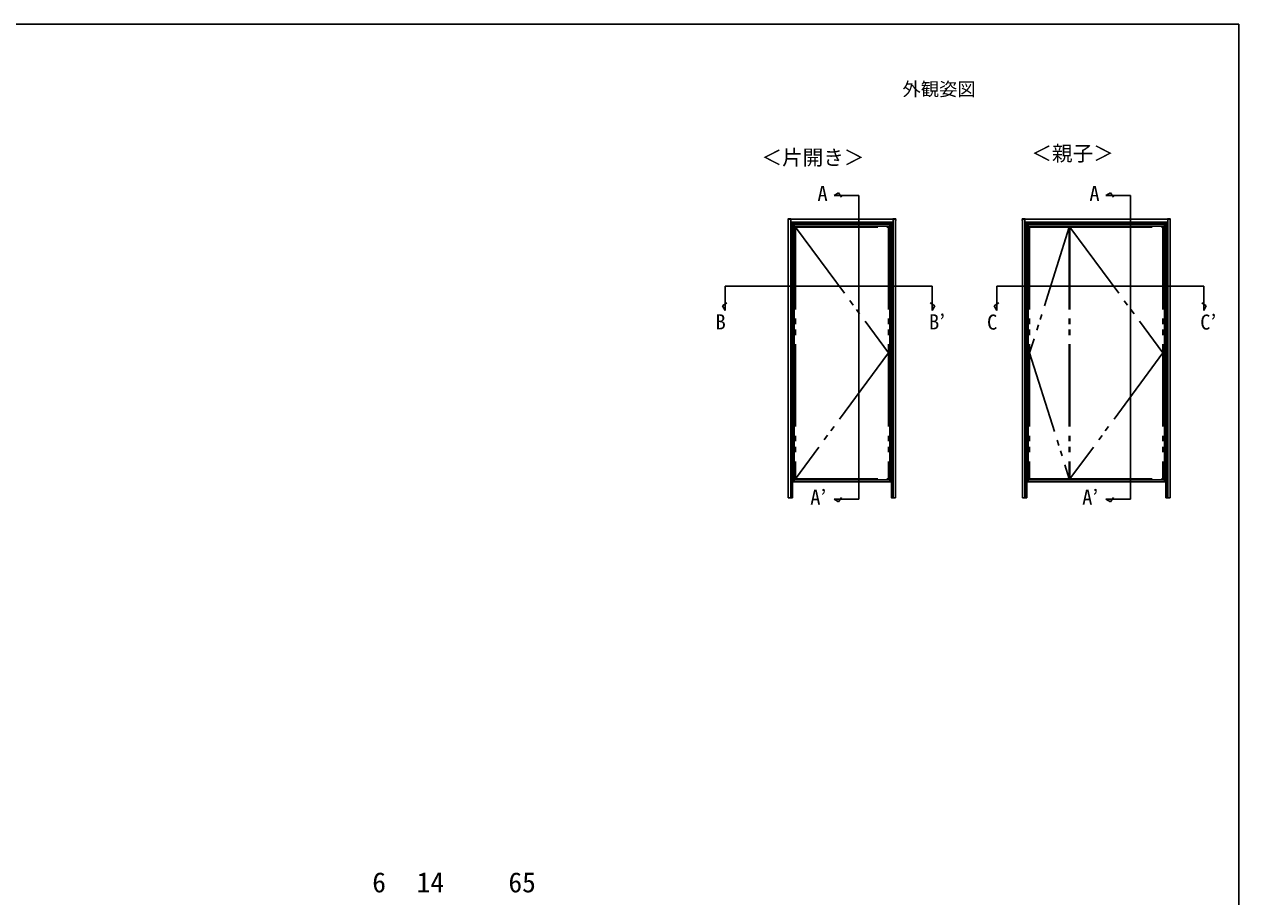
# Model space of a CAD drawing. Units: millimetres, scale not verified. Extents: x -525 to 525, y -783 to 779.
# Drawn here: x -6 to 525, y 366 to 747 of the extents above; entities that cross this region are included whole.
import ezdxf
from ezdxf.enums import TextEntityAlignment as Align

# ---------------------------------------------------------------- set-up
doc = ezdxf.new("R2010")
doc.units = ezdxf.units.MM
doc.header["$LTSCALE"] = 4
doc.linetypes.add('DOUBLE_CHAIN2', pattern=[12.8, 9, -1, 0.6, -0.6, 0.6, -1])
for name, color, linetype in [('0-1_USER1', 3, 'Continuous'), ('0-6_YKK_A1', 4, 'Continuous'), ('0-7_YKK_D', 6, 'Continuous'), ('0-8_YKK_ZWAK', 7, 'Continuous')]:
    doc.layers.add(name, color=color, linetype=linetype)
doc.styles.add('ＭＳ ゴシック', font='')
doc.styles.get('ＭＳ ゴシック').set_extended_font_data('MS Gothic')

msp = doc.modelspace()

# ---------------------------------------------------------------- linework, layer by layer
at = {"layer": '0-6_YKK_A1'}
for p, q in [((327.976, 661.617), (328.003, 661.617)), ((328.003, 661.582), (327.976, 661.582)), ((328.002, 661.702), (328.003, 661.702)), ((328.003, 661.498), (328.002, 661.498)), ((328.053, 662), (328.028, 662)), ((328.1, 662), (328.053, 662)), ((328.766, 662), (328.1, 662)), ((328.1, 662), (328.1, 540.3)), ((328.767, 662.2), (329.15, 662.2)), ((329.15, 662), (328.783, 662)), ((329.15, 662.2), (329.205, 662.2)), ((329.197, 662), (329.15, 662)), ((373.95, 660.6), (329.15, 660.6)), ((373.95, 659.85), (329.15, 659.85)), ((329.222, 662), (329.197, 662)), ((329.22, 659.85), (329.22, 540.3)), ((329.255, 662.15), (329.247, 662.023)), ((373.848, 662.1), (329.252, 662.1)), ((329.35, 660.7), (329.35, 547.2)), ((373.75, 660.7), (329.35, 660.7)), ((330.6, 659.85), (330.6, 547.2)), ((330.6, 658.95), (372.5, 658.95)), ((372.5, 659.85), (372.5, 547.2)), ((373.75, 660.7), (373.75, 547.2)), ((373.845, 662.15), (373.853, 662.023)), ((373.878, 662), (373.903, 662)), ((373.88, 659.85), (373.88, 540.3)), ((373.95, 662.2), (373.895, 662.2)), ((373.903, 662), (373.95, 662)), ((374.333, 662.2), (373.95, 662.2)), ((373.95, 662), (374.317, 662)), ((374.334, 662), (375, 662)), ((375, 662), (375.047, 662)), ((375, 662), (375, 540.3)), ((375.047, 662), (375.072, 662)), ((375.098, 661.702), (375.097, 661.702)), ((375.124, 661.617), (375.097, 661.617)), ((375.097, 661.582), (375.124, 661.582)), ((375.097, 661.498), (375.098, 661.498)), ((430.376, 661.617), (430.403, 661.617)), ((430.403, 661.582), (430.376, 661.582)), ((430.402, 661.702), (430.403, 661.702)), ((430.403, 661.498), (430.402, 661.498)), ((430.453, 662), (430.428, 662)), ((430.5, 662), (430.453, 662)), ((431.166, 662), (430.5, 662)), ((430.5, 662), (430.5, 540.3)), ((431.167, 662.2), (431.55, 662.2)), ((431.55, 662), (431.183, 662)), ((431.55, 662.2), (431.605, 662.2)), ((431.597, 662), (431.55, 662)), ((493.95, 660.6), (431.55, 660.6)), ((493.95, 659.85), (431.55, 659.85)), ((431.622, 662), (431.597, 662)), ((431.62, 659.85), (431.62, 540.3)), ((431.655, 662.15), (431.647, 662.023)), ((493.848, 662.1), (431.652, 662.1)), ((431.75, 660.7), (431.75, 547.2)), ((433, 659.85), (433, 547.2)), ((433, 658.95), (492.5, 658.95)), ((493.845, 662.15), (493.853, 662.023)), ((493.878, 662), (493.903, 662)), ((493.88, 659.85), (493.88, 540.3)), ((493.95, 662.2), (493.895, 662.2)), ((493.903, 662), (493.95, 662)), ((494.333, 662.2), (493.95, 662.2)), ((493.95, 662), (494.317, 662)), ((494.334, 662), (495, 662)), ((495, 662), (495.047, 662)), ((495, 662), (495, 540.3)), ((495.047, 662), (495.072, 662)), ((495.098, 661.702), (495.097, 661.702)), ((495.124, 661.617), (495.097, 661.617)), ((495.097, 661.582), (495.124, 661.582)), ((495.097, 661.498), (495.098, 661.498)), ((329.9, 547.2), (329.35, 547.2)), ((329.9, 547.2), (373.2, 547.2)), ((330.6, 548.15), (372.5, 548.15)), ((373.75, 547.2), (373.2, 547.2)), ((432.3, 547.2), (431.75, 547.2)), ((432.3, 547.2), (492.5, 547.2)), ((433, 548.15), (492.5, 548.15)), ((492.5, 547.2), (493.2, 547.2)), ((493.2, 547.2), (493.75, 547.2)), ((328.125, 540.3), (328.1, 540.3)), ((328.733, 540.3), (328.125, 540.3)), ((328.75, 540.3), (328.733, 540.3)), ((329.126, 540.3), (328.75, 540.3)), ((329.165, 540.3), (329.15, 540.3)), ((329.26, 540.3), (329.165, 540.3)), ((329.285, 540.3), (329.26, 540.3)), ((329.79, 540.3), (329.285, 540.3)), ((373.31, 540.3), (373.815, 540.3)), ((373.815, 540.3), (373.84, 540.3)), ((373.84, 540.3), (373.935, 540.3)), ((373.935, 540.3), (373.95, 540.3)), ((373.974, 540.3), (374.35, 540.3)), ((374.35, 540.3), (374.367, 540.3)), ((374.367, 540.3), (374.975, 540.3)), ((374.975, 540.3), (375, 540.3)), ((430.525, 540.3), (430.5, 540.3)), ((431.133, 540.3), (430.525, 540.3)), ((431.15, 540.3), (431.133, 540.3)), ((431.526, 540.3), (431.15, 540.3)), ((431.565, 540.3), (431.55, 540.3)), ((431.66, 540.3), (431.565, 540.3)), ((431.685, 540.3), (431.66, 540.3)), ((432.19, 540.3), (431.685, 540.3)), ((493.31, 540.3), (493.815, 540.3)), ((493.815, 540.3), (493.84, 540.3)), ((493.84, 540.3), (493.935, 540.3)), ((493.935, 540.3), (493.95, 540.3)), ((493.974, 540.3), (494.35, 540.3)), ((494.35, 540.3), (494.367, 540.3)), ((494.367, 540.3), (494.975, 540.3)), ((494.975, 540.3), (495, 540.3))]:
    msp.add_line(p, q, dxfattribs=at)
at = {"layer": '0-6_YKK_A1', "linetype": 'DOUBLE_CHAIN2'}
for p, q in [((331.2, 658.575), (371.9, 658.575)), ((331.2, 658.575), (331.2, 548.575)), ((371.9, 658.575), (371.9, 548.575)), ((433.6, 658.575), (433.6, 548.575)), ((433.6, 658.575), (450.9, 658.575)), ((450.9, 658.575), (450.9, 548.575)), ((451.2, 658.575), (491.9, 658.575)), ((451.2, 658.575), (451.2, 548.575)), ((491.9, 658.575), (491.9, 548.575)), ((331.2, 548.575), (371.9, 548.575)), ((433.6, 548.575), (450.9, 548.575)), ((451.2, 548.575), (491.9, 548.575))]:
    msp.add_line(p, q, dxfattribs=at)
at = {"layer": '0-6_YKK_A1'}
for points in [[(328.003, 662.023), (327.995, 662.15), (327.995, 662.15)], [(328.045, 662.2), (328.1, 662.2), (328.767, 662.2)], [(328.783, 662), (328.778, 662), (328.772, 662), (328.766, 662)], [(329.15, 662), (329.15, 540.3), (329.126, 540.3)], [(329.9, 659.85), (329.9, 540.3), (329.885, 540.3)], [(373.2, 659.85), (373.2, 540.3), (373.215, 540.3)], [(373.95, 662), (373.95, 540.3), (373.974, 540.3)], [(374.317, 662), (374.322, 662), (374.328, 662), (374.334, 662)], [(375.055, 662.2), (375, 662.2), (374.333, 662.2)], [(375.097, 662.023), (375.105, 662.15), (375.105, 662.15)], [(430.403, 662.023), (430.395, 662.15), (430.395, 662.15)], [(430.445, 662.2), (430.5, 662.2), (431.167, 662.2)], [(431.183, 662), (431.178, 662), (431.172, 662), (431.166, 662)], [(431.55, 662), (431.55, 540.3), (431.526, 540.3)], [(431.75, 660.7), (493.75, 660.7), (493.75, 547.2)], [(432.3, 659.85), (432.3, 540.3), (432.285, 540.3)], [(492.5, 659.85), (492.5, 658.95), (492.5, 547.2)], [(493.2, 659.85), (493.2, 540.3), (493.215, 540.3)], [(493.95, 662), (493.95, 540.3), (493.974, 540.3)], [(494.317, 662), (494.322, 662), (494.328, 662), (494.334, 662)], [(495.055, 662.2), (495, 662.2), (494.333, 662.2)], [(495.097, 662.023), (495.105, 662.15), (495.105, 662.15)], [(329.885, 540.3), (329.815, 540.3), (329.79, 540.3)], [(373.215, 540.3), (373.285, 540.3), (373.31, 540.3)], [(432.285, 540.3), (432.215, 540.3), (432.19, 540.3)], [(493.215, 540.3), (493.285, 540.3), (493.31, 540.3)]]:
    msp.add_lwpolyline(points, dxfattribs=at)
for points in [[(329.255, 662.15), (329.255, 662.15), (329.255, 662.15)], [(373.845, 662.15), (373.845, 662.15), (373.845, 662.15)], [(431.655, 662.15), (431.655, 662.15), (431.655, 662.15)], [(493.845, 662.15), (493.845, 662.15), (493.845, 662.15)]]:
    msp.add_lwpolyline(points, close=True, dxfattribs=at)
at = {"layer": '0-6_YKK_A1', "linetype": 'DOUBLE_CHAIN2'}
for points in [[(331.2, 658.575), (371.9, 603.605), (331.2, 548.575)], [(450.9, 658.575), (433.6, 603.575), (450.9, 548.575)], [(451.2, 658.575), (491.9, 603.575), (451.2, 548.575)]]:
    msp.add_lwpolyline(points, dxfattribs=at)
at = {"layer": '0-6_YKK_A1'}
for centre, radius, start, end in [((328.185, 661.6), 0.209, 150.67264, 175.20308), ((328.185, 661.6), 0.209, 184.79692, 209.32736), ((328.045, 662.15), 0.05, 90, 180), ((328.185, 661.6), 0.21, 117.28096, 150.78454), ((328.185, 661.6), 0.183, 174.5211, 185.4789), ((328.185, 661.6), 0.21, 209.21546, 242.71904), ((328.028, 662.025), 0.025, 183.5, 270), ((328.092, 661.78), 0.0077, 0, 117.28096), ((328.092, 661.42), 0.0077, 242.71904, 0), ((329.205, 662.15), 0.05, 0, 90), ((329.222, 662.025), 0.025, 270, 356.5), ((373.895, 662.15), 0.05, 90, 180), ((373.878, 662.025), 0.025, 183.5, 270), ((375.008, 661.78), 0.0077, 62.71904, 180), ((375.008, 661.42), 0.0077, 180, 297.28096), ((374.915, 661.6), 0.21, 29.21546, 62.71904), ((374.915, 661.6), 0.21, 297.28096, 330.78454), ((375.055, 662.15), 0.05, 0, 90), ((375.072, 662.025), 0.025, 270, 356.5), ((374.915, 661.6), 0.209, 4.79692, 29.32736), ((374.915, 661.6), 0.183, 354.5211, 5.4789), ((374.915, 661.6), 0.209, 330.67264, 355.20308), ((430.585, 661.6), 0.209, 150.67264, 175.20308), ((430.585, 661.6), 0.209, 184.79692, 209.32736), ((430.445, 662.15), 0.05, 90, 180), ((430.585, 661.6), 0.21, 117.28096, 150.78454), ((430.585, 661.6), 0.183, 174.5211, 185.4789), ((430.585, 661.6), 0.21, 209.21546, 242.71904), ((430.428, 662.025), 0.025, 183.5, 270), ((430.492, 661.78), 0.0077, 0, 117.28096), ((430.492, 661.42), 0.0077, 242.71904, 0), ((431.605, 662.15), 0.05, 0, 90), ((431.622, 662.025), 0.025, 270, 356.5), ((493.895, 662.15), 0.05, 90, 180), ((493.878, 662.025), 0.025, 183.5, 270), ((495.008, 661.78), 0.0077, 62.71904, 180), ((495.008, 661.42), 0.0077, 180, 297.28096), ((494.915, 661.6), 0.21, 29.21546, 62.71904), ((494.915, 661.6), 0.21, 297.28096, 330.78454), ((495.055, 662.15), 0.05, 0, 90), ((495.072, 662.025), 0.025, 270, 356.5), ((494.915, 661.6), 0.209, 4.79692, 29.32736), ((494.915, 661.6), 0.183, 354.5211, 5.4789), ((494.915, 661.6), 0.209, 330.67264, 355.20308)]:
    msp.add_arc(centre, radius, start, end, dxfattribs=at)
at = {"layer": '0-7_YKK_D'}
for p, q in [((348.093, 672.393), (350.093, 673.548)), ((348.093, 672.393), (358.887, 672.393)), ((350.093, 673.548), (351.412, 671.626)), ((358.887, 672.393), (358.887, 539.668)), ((466.968, 672.393), (468.968, 673.548)), ((466.968, 672.393), (477.762, 672.393)), ((468.968, 673.548), (470.287, 671.626)), ((477.762, 672.393), (477.762, 539.668)), ((300.434, 632.75), (390.935, 632.75)), ((300.434, 622.172), (300.434, 632.75)), ((390.935, 622.172), (390.935, 632.75)), ((419.185, 632.75), (509.687, 632.75)), ((419.309, 622.172), (419.309, 632.75)), ((509.687, 622.172), (509.687, 632.75)), ((299.279, 624.172), (301.201, 625.49)), ((300.434, 622.172), (299.279, 624.172)), ((392.09, 624.172), (390.168, 625.49)), ((390.935, 622.172), (392.09, 624.172)), ((418.154, 624.172), (420.076, 625.49)), ((419.309, 622.172), (418.154, 624.172)), ((510.841, 624.172), (508.92, 625.49)), ((509.687, 622.172), (510.841, 624.172)), ((348.093, 539.668), (358.887, 539.668)), ((348.093, 539.668), (350.093, 538.513)), ((350.093, 538.513), (351.412, 540.435)), ((466.968, 539.668), (477.762, 539.668)), ((466.968, 539.668), (468.968, 538.513)), ((468.968, 538.513), (470.287, 540.435))]:
    msp.add_line(p, q, dxfattribs=at)
at = {"layer": '0-8_YKK_ZWAK'}
msp.add_line((-525, 747.2), (525, 747.2), dxfattribs=at)
msp.add_lwpolyline([(-525, -782.8), (525, -782.8), (525, 747.2)], dxfattribs=at)

# ---------------------------------------------------------------- texts
at = {"layer": '0-1_USER1', "style": 'ＭＳ ゴシック'}
for s, height, p in [('外観姿図', 5.865, (378, 714.2)), ('＜片開き＞', 6.598, (316.364, 683.717)), ('＜親子＞', 6.598, (434.364, 685.513)), ('A', 6.598, (340.828, 667.97)), ('A', 6.598, (459.703, 667.97)), ('B', 6.598, (296.266, 611.891)), ('B’', 6.598, (389.603, 611.891)), ('C', 6.598, (414.962, 611.789)), ('C’', 6.598, (508.175, 611.789)), ('A’', 6.598, (337.679, 535.245)), ('A’', 6.598, (456.554, 535.245))]:
    msp.add_text(s, height=height, dxfattribs=at).set_placement(p, align=Align.BOTTOM_LEFT)
at = {"layer": '0-7_YKK_D', "style": 'ＭＳ ゴシック'}
for s, p in [('6', (146.202, 365.202)), ('14', (165.627, 365.202)), ('65', (205.742, 365.202))]:
    msp.add_text(s, height=8.798, dxfattribs=at).set_placement(p, align=Align.BOTTOM_LEFT)

doc.saveas('drawing.dxf')
